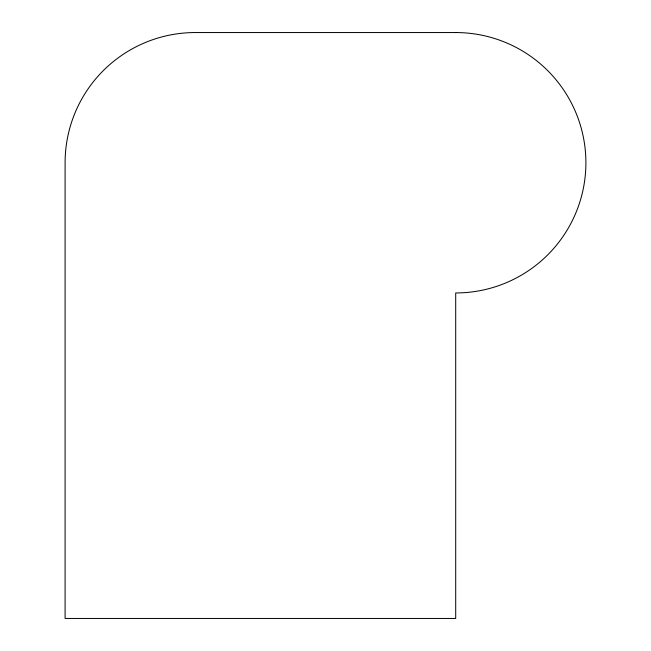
<?xml version="1.0" encoding="UTF-8"?>
<svg xmlns="http://www.w3.org/2000/svg" width="651" height="651" viewBox="0 0 651 651"><rect width="100%" height="100%" fill="white"/><g stroke="black" fill="none" stroke-linecap="round" stroke-linejoin="round"><path stroke-width="0.98" d="M455.7 32.55L195.3 32.55A130.2 130.2 0 0 0 65.1 162.75L65.1 618.45L455.7 618.45L455.7 292.95A130.2 130.2 0 0 0 585.9 162.75A130.2 130.2 0 0 0 455.7 32.55"/></g></svg>
